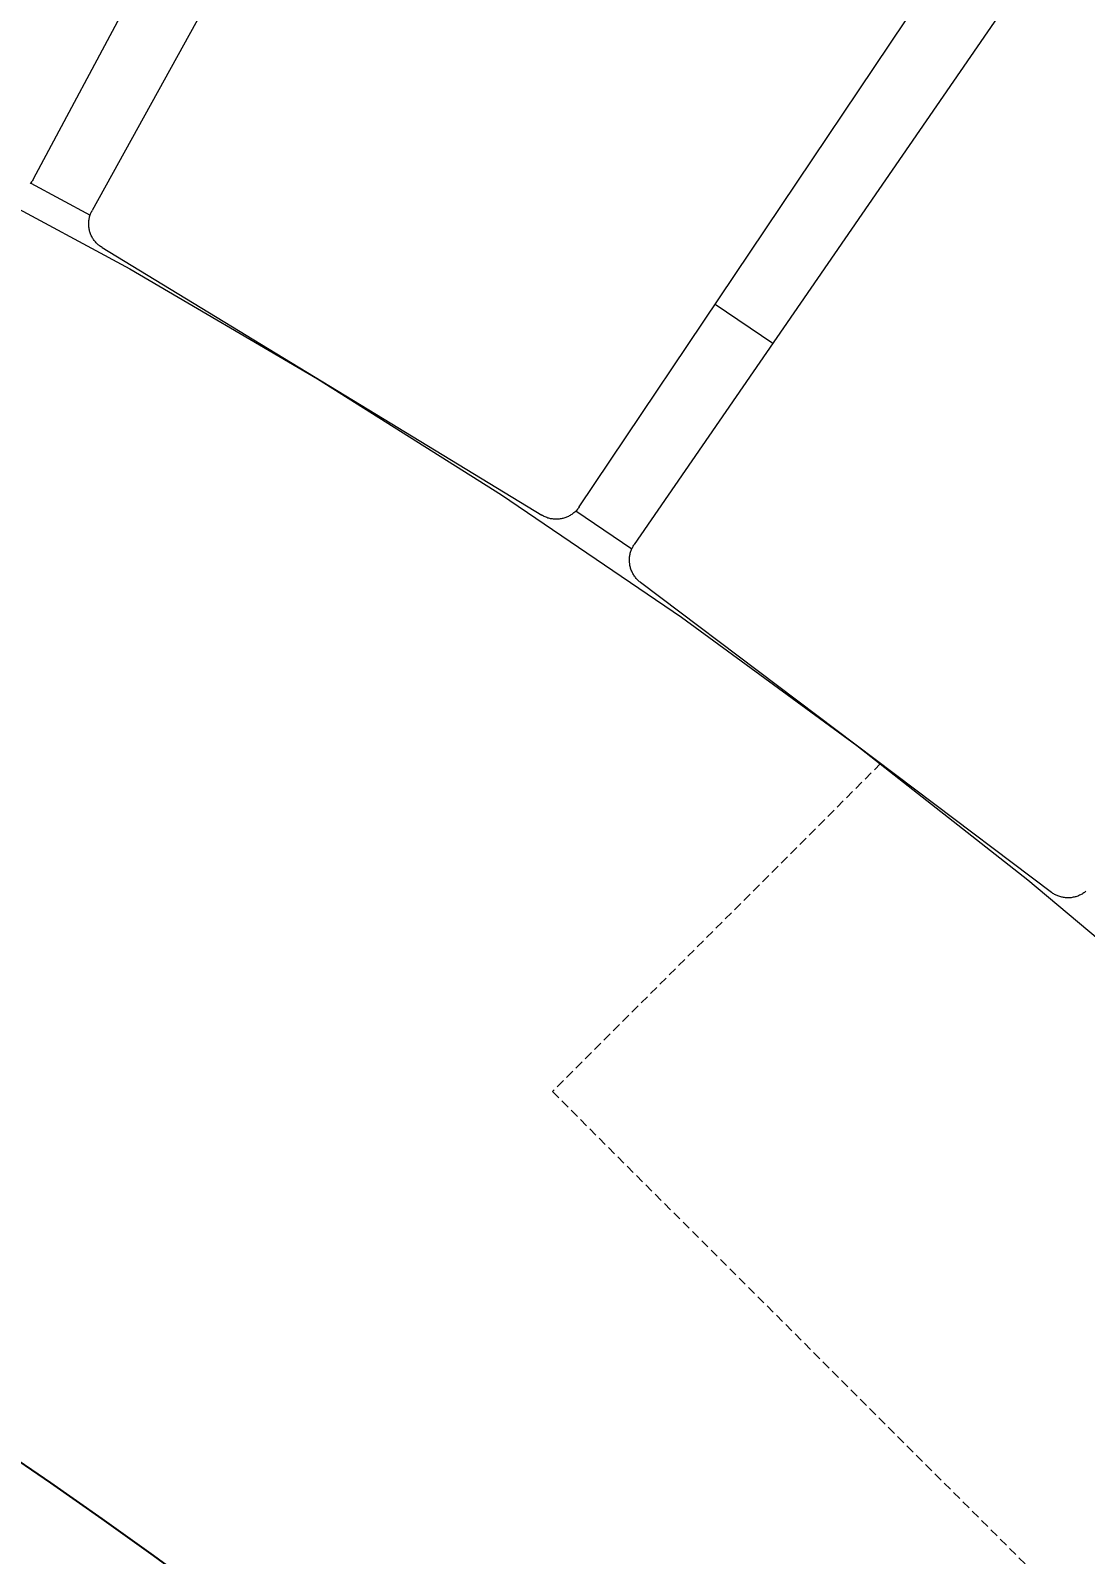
# Model space of a CAD drawing. Header units: millimetres. Extents: x -111 to 4919, y -143 to 3304.
# Drawn here: x 1540.1 to 1692.5, y 1308.2 to 1528.4 of the extents above; entities that cross this region are included whole.
import ezdxf

# ---------------------------------------------------------------- set-up
doc = ezdxf.new("R2010")
doc.units = ezdxf.units.MM
doc.linetypes.add('HIDDEN', pattern=[1.905, 1.27, -0.635])
for name, color, linetype, lineweight in [('ZANO_R', 7, 'Continuous', 0), ('ZANO_R_przerywana', 7, 'HIDDEN', 0), ('ZANO_W', 1, 'Continuous', 0)]:
    doc.layers.add(name, color=color, linetype=linetype, lineweight=lineweight)
doc.styles.add('Arial', font='arial.ttf')
doc.styles.get("Standard").update_dxf_attribs({"font": 'ARIALUNI.TTF'})
doc.dimstyles.new('pl i ang', dxfattribs={"dimtxt": 50, "dimasz": 50, "dimexe": 1.25, "dimexo": 0.625, "dimgap": 10, "dimtad": 1, "dimtoh": 1, "dimtxsty": 'Standard', "dimcen": 2.5, "dimclrd": 1, "dimclre": 1, "dimclrt": 1, "dimadec": 0, "dimazin": 0, "dimtfac": 1, "dimtmove": 0, "dimatfit": 3, "dimfxl": 1, "dimarcsym": 1})

# ---------------------------------------------------------------- blocks, each defined once
blk = doc.blocks.new('*D479')
at = {"layer": 'ZANO_W', "color": 1, "lineweight": -2}
for p, q in [((454.43, 1329.86), (562.95, 1221.33)), ((1752.67, 1329.86), (1644.14, 1221.33))]:
    blk.add_line(p, q, dxfattribs=at)
blk.add_arc((1103.55, 680.74), 774.52, 47.95937, 132.04063, dxfattribs=at)
at = {"layer": 'ZANO_W', "color": 1}
for points in [[(580.3, 1260.78), (589.48, 1251.11), (555.88, 1228.4)], [(1617.62, 1251.11), (1626.8, 1260.78), (1651.22, 1228.4)]]:
    blk.add_solid(points, dxfattribs=at)
at = {"layer": 'ZANO_W', "color": 1, "insert": (1103.55, 1485.93), "char_height": 40, "attachment_point": 5, "style": 'Arial'}
blk.add_mtext('90%%d', dxfattribs=at)
blk = doc.blocks.new('*D481')
at = {"layer": 'ZANO_W', "color": 1, "lineweight": -2}
blk.add_line((1587.06, 1931.06), (1310.87, 1223.3), dxfattribs=at)
at = {"layer": 'ZANO_W', "color": 1}
blk.add_solid([(1593.27, 1928.63), (1580.85, 1933.48), (1601.6, 1968.32)], dxfattribs=at)
at = {"layer": 'ZANO_W', "color": 1, "insert": (1314.79, 1317.09), "char_height": 40, "attachment_point": 5, "rotation": 68.6823, "style": 'Arial'}
blk.add_mtext('R1370', dxfattribs=at)

msp = doc.modelspace()

# ---------------------------------------------------------------- linework, layer by layer
at = {"layer": 'ZANO_R'}
for p, q in [((1540.56, 1507.02), (1749.28, 1897.11)), ((1762.5, 1889.93), (1549.03, 1502.42)), ((1619.34, 1459.58), (1865.78, 1827.01)), ((1878.22, 1818.56), (1627.31, 1454.17)), ((1526.81, 1508.9), (1554.45, 1493.98)), ((1540.18, 1506.44), (1540.09, 1506.33)), ((1540.15, 1506.39), (1548.73, 1501.73)), ((1540.26, 1506.55), (1540.18, 1506.44)), ((1540.34, 1506.66), (1540.26, 1506.55)), ((1540.42, 1506.78), (1540.34, 1506.66)), ((1540.49, 1506.9), (1540.42, 1506.78)), ((1540.56, 1507.02), (1540.49, 1506.9)), ((1548.75, 1501.78), (1548.79, 1501.92)), ((1548.79, 1501.92), (1548.84, 1502.04)), ((1548.84, 1502.04), (1548.9, 1502.17)), ((1548.9, 1502.17), (1548.96, 1502.3)), ((1548.96, 1502.3), (1549.03, 1502.42)), ((1548.53, 1500.56), (1548.54, 1500.7)), ((1548.53, 1500.42), (1548.53, 1500.56)), ((1548.54, 1500.28), (1548.53, 1500.42)), ((1548.54, 1500.84), (1548.56, 1500.97)), ((1548.54, 1500.7), (1548.54, 1500.84)), ((1548.54, 1500.14), (1548.54, 1500.28)), ((1548.56, 1500), (1548.54, 1500.14)), ((1548.56, 1500.97), (1548.58, 1501.11)), ((1548.58, 1499.87), (1548.56, 1500)), ((1548.58, 1501.11), (1548.6, 1501.25)), ((1548.6, 1499.73), (1548.58, 1499.87)), ((1548.6, 1501.25), (1548.63, 1501.38)), ((1548.63, 1499.59), (1548.6, 1499.73)), ((1548.63, 1501.38), (1548.66, 1501.52)), ((1548.66, 1501.52), (1548.7, 1501.65)), ((1548.7, 1501.65), (1548.75, 1501.78)), ((1548.66, 1499.46), (1548.63, 1499.59)), ((1548.7, 1499.33), (1548.66, 1499.46)), ((1548.74, 1499.19), (1548.7, 1499.33)), ((1548.79, 1499.06), (1548.74, 1499.19)), ((1548.84, 1498.93), (1548.79, 1499.06)), ((1548.9, 1498.81), (1548.84, 1498.93)), ((1548.96, 1498.68), (1548.9, 1498.81)), ((1549.03, 1498.56), (1548.96, 1498.68)), ((1549.09, 1498.44), (1549.03, 1498.56)), ((1549.17, 1498.32), (1549.09, 1498.44)), ((1549.24, 1498.21), (1549.17, 1498.32)), ((1549.33, 1498.09), (1549.24, 1498.21)), ((1549.41, 1497.98), (1549.33, 1498.09)), ((1549.5, 1497.88), (1549.41, 1497.98)), ((1549.59, 1497.77), (1549.5, 1497.88)), ((1549.69, 1497.67), (1549.59, 1497.77)), ((1549.79, 1497.58), (1549.69, 1497.67)), ((1549.89, 1497.48), (1549.79, 1497.58)), ((1550, 1497.39), (1549.89, 1497.48)), ((1550.1, 1497.31), (1550, 1497.39)), ((1550.22, 1497.23), (1550.1, 1497.31)), ((1550.33, 1497.15), (1550.22, 1497.23)), ((1550.45, 1497.07), (1550.33, 1497.15)), ((1550.45, 1497.07), (1613.94, 1458.4)), ((1554.45, 1493.98), (1581.57, 1478.11)), ((1647.3, 1483.21), (1638.98, 1488.86)), ((1581.57, 1478.11), (1608.13, 1461.34)), ((1608.13, 1461.34), (1634.1, 1443.66)), ((1614.06, 1458.33), (1613.94, 1458.4)), ((1614.18, 1458.26), (1614.06, 1458.33)), ((1614.3, 1458.2), (1614.18, 1458.26)), ((1614.43, 1458.14), (1614.3, 1458.2)), ((1614.56, 1458.09), (1614.43, 1458.14)), ((1614.69, 1458.04), (1614.56, 1458.09)), ((1614.82, 1457.99), (1614.69, 1458.04)), ((1614.95, 1457.96), (1614.82, 1457.99)), ((1615.09, 1457.92), (1614.95, 1457.96)), ((1615.22, 1457.89), (1615.09, 1457.92)), ((1615.36, 1457.87), (1615.22, 1457.89)), ((1615.5, 1457.85), (1615.36, 1457.87)), ((1615.63, 1457.83), (1615.5, 1457.85)), ((1615.77, 1457.82), (1615.63, 1457.83)), ((1616.47, 1457.84), (1616.33, 1457.82)), ((1616.6, 1457.85), (1616.47, 1457.84)), ((1616.74, 1457.88), (1616.6, 1457.85)), ((1616.88, 1457.9), (1616.74, 1457.88)), ((1617.01, 1457.94), (1616.88, 1457.9)), ((1617.15, 1457.97), (1617.01, 1457.94)), ((1617.28, 1458.01), (1617.15, 1457.97)), ((1617.41, 1458.06), (1617.28, 1458.01)), ((1617.54, 1458.11), (1617.41, 1458.06)), ((1617.67, 1458.17), (1617.54, 1458.11)), ((1617.79, 1458.23), (1617.67, 1458.17)), ((1617.91, 1458.29), (1617.79, 1458.23)), ((1618.04, 1458.36), (1617.91, 1458.29)), ((1618.15, 1458.43), (1618.04, 1458.36)), ((1618.27, 1458.51), (1618.15, 1458.43)), ((1618.38, 1458.59), (1618.27, 1458.51)), ((1618.49, 1458.67), (1618.38, 1458.59)), ((1618.6, 1458.76), (1618.49, 1458.67)), ((1618.71, 1458.85), (1618.6, 1458.76)), ((1618.81, 1458.94), (1618.71, 1458.85)), ((1618.91, 1459.04), (1618.81, 1458.94)), ((1618.87, 1459.01), (1626.95, 1453.52)), ((1619, 1459.14), (1618.91, 1459.04)), ((1619.09, 1459.25), (1619, 1459.14)), ((1619.18, 1459.36), (1619.09, 1459.25)), ((1619.26, 1459.47), (1619.18, 1459.36)), ((1619.34, 1459.58), (1619.26, 1459.47)), ((1615.91, 1457.81), (1615.77, 1457.82)), ((1616.05, 1457.81), (1615.91, 1457.81)), ((1616.19, 1457.81), (1616.05, 1457.81)), ((1616.33, 1457.82), (1616.19, 1457.81)), ((1626.86, 1453.31), (1626.91, 1453.44)), ((1626.91, 1453.44), (1626.97, 1453.56)), ((1626.97, 1453.56), (1627.03, 1453.69)), ((1627.03, 1453.69), (1627.09, 1453.81)), ((1627.09, 1453.81), (1627.16, 1453.93)), ((1627.16, 1453.93), (1627.23, 1454.05)), ((1627.23, 1454.05), (1627.31, 1454.17)), ((1626.6, 1451.95), (1626.61, 1452.09)), ((1626.6, 1451.81), (1626.6, 1451.95)), ((1626.61, 1451.67), (1626.6, 1451.81)), ((1626.61, 1452.09), (1626.62, 1452.23)), ((1626.62, 1451.53), (1626.61, 1451.67)), ((1626.62, 1452.23), (1626.63, 1452.37)), ((1626.64, 1451.4), (1626.62, 1451.53)), ((1626.63, 1452.37), (1626.65, 1452.5)), ((1626.66, 1451.26), (1626.64, 1451.4)), ((1626.65, 1452.5), (1626.67, 1452.64)), ((1626.68, 1451.12), (1626.66, 1451.26)), ((1626.67, 1452.64), (1626.7, 1452.78)), ((1626.7, 1452.78), (1626.73, 1452.91)), ((1626.73, 1452.91), (1626.77, 1453.04)), ((1626.77, 1453.04), (1626.81, 1453.18)), ((1626.81, 1453.18), (1626.86, 1453.31)), ((1626.71, 1450.99), (1626.68, 1451.12)), ((1626.74, 1450.85), (1626.71, 1450.99)), ((1626.78, 1450.72), (1626.74, 1450.85)), ((1626.82, 1450.59), (1626.78, 1450.72)), ((1626.87, 1450.46), (1626.82, 1450.59)), ((1626.93, 1450.33), (1626.87, 1450.46)), ((1626.98, 1450.2), (1626.93, 1450.33)), ((1627.04, 1450.08), (1626.98, 1450.2)), ((1627.11, 1449.95), (1627.04, 1450.08)), ((1627.18, 1449.83), (1627.11, 1449.95)), ((1627.25, 1449.72), (1627.18, 1449.83)), ((1627.33, 1449.6), (1627.25, 1449.72)), ((1627.41, 1449.49), (1627.33, 1449.6)), ((1627.5, 1449.38), (1627.41, 1449.49)), ((1627.59, 1449.27), (1627.5, 1449.38)), ((1627.68, 1449.17), (1627.59, 1449.27)), ((1627.78, 1449.07), (1627.68, 1449.17)), ((1627.87, 1448.97), (1627.78, 1449.07)), ((1627.98, 1448.88), (1627.87, 1448.97)), ((1628.08, 1448.79), (1627.98, 1448.88)), ((1628.19, 1448.71), (1628.08, 1448.79)), ((1628.19, 1448.71), (1687.53, 1403.91)), ((1634.1, 1443.66), (1659.45, 1425.11)), ((1659.45, 1425.11), (1684.15, 1405.7)), ((1684.15, 1405.7), (1708.18, 1385.47)), ((1687.64, 1403.83), (1687.53, 1403.91)), ((1687.75, 1403.75), (1687.64, 1403.83)), ((1687.87, 1403.68), (1687.75, 1403.75)), ((1687.99, 1403.61), (1687.87, 1403.68)), ((1688.11, 1403.55), (1687.99, 1403.61)), ((1688.24, 1403.49), (1688.11, 1403.55)), ((1688.37, 1403.43), (1688.24, 1403.49)), ((1688.49, 1403.38), (1688.37, 1403.43)), ((1688.62, 1403.33), (1688.49, 1403.38)), ((1688.76, 1403.29), (1688.62, 1403.33)), ((1688.89, 1403.25), (1688.76, 1403.29)), ((1689.02, 1403.21), (1688.89, 1403.25)), ((1689.16, 1403.18), (1689.02, 1403.21)), ((1689.3, 1403.16), (1689.16, 1403.18)), ((1689.43, 1403.14), (1689.3, 1403.16)), ((1689.57, 1403.12), (1689.43, 1403.14)), ((1689.71, 1403.11), (1689.57, 1403.12)), ((1689.85, 1403.11), (1689.71, 1403.11)), ((1689.99, 1403.11), (1689.85, 1403.11)), ((1690.13, 1403.11), (1689.99, 1403.11)), ((1690.27, 1403.12), (1690.13, 1403.11)), ((1690.4, 1403.13), (1690.27, 1403.12)), ((1690.54, 1403.15), (1690.4, 1403.13)), ((1690.68, 1403.18), (1690.54, 1403.15)), ((1690.81, 1403.2), (1690.68, 1403.18)), ((1690.95, 1403.24), (1690.81, 1403.2)), ((1691.08, 1403.27), (1690.95, 1403.24)), ((1691.21, 1403.32), (1691.08, 1403.27)), ((1691.35, 1403.36), (1691.21, 1403.32)), ((1691.47, 1403.41), (1691.35, 1403.36)), ((1691.6, 1403.47), (1691.47, 1403.41)), ((1691.73, 1403.53), (1691.6, 1403.47)), ((1691.85, 1403.59), (1691.73, 1403.53)), ((1691.97, 1403.66), (1691.85, 1403.59)), ((1692.09, 1403.74), (1691.97, 1403.66)), ((1692.2, 1403.81), (1692.09, 1403.74)), ((1692.32, 1403.89), (1692.2, 1403.81)), ((1692.43, 1403.98), (1692.32, 1403.89)), ((1692.53, 1404.07), (1692.43, 1403.98))]:
    msp.add_line(p, q, dxfattribs=at)
at = {"layer": 'ZANO_R_przerywana'}
for p, q in [((1662.88, 1422.5), (1615.49, 1375.11)), ((1615.49, 1375.11), (1792.27, 1198.34))]:
    msp.add_line(p, q, dxfattribs=at)

# ---------------------------------------------------------------- dimensions: what is measured, and where the dimension line sits
at = {"layer": 'ZANO_W'}
dim = msp.add_radius_dim(center=(1103.55, 692.05), mpoint=(1601.6, 1968.32), dimstyle='pl i ang', override={"dimtxt": 40, "dimasz": 40, "dimexe": 10, "dimexo": 10, "dimtoh": 0, "dimdec": 0, "dimtxsty": 'Arial', "dimtdec": 0, "dimtmove": 1}, dxfattribs=at)
dim.commit()
dim.dimension.update_dxf_attribs({"geometry": '*D481', "text_midpoint": (1343.15, 1306.03), "dimtype": 164})
dim = msp.add_angular_dim_2l(base=(1304.01, 1428.86), line1=((1759.74, 1336.93), (1766.82, 1344)), line2=((440.28, 1344), (447.35, 1336.93)), dimstyle='pl i ang', override={"dimtxt": 40, "dimasz": 40, "dimexe": 10, "dimexo": 10, "dimtoh": 0, "dimdec": 0, "dimtxsty": 'Arial', "dimtdec": 0, "dimtmove": 1}, dxfattribs=at)
dim.commit()
dim.dimension.update_dxf_attribs({"geometry": '*D479', "text_midpoint": (1103.55, 1485.93)})

doc.saveas('drawing.dxf')
